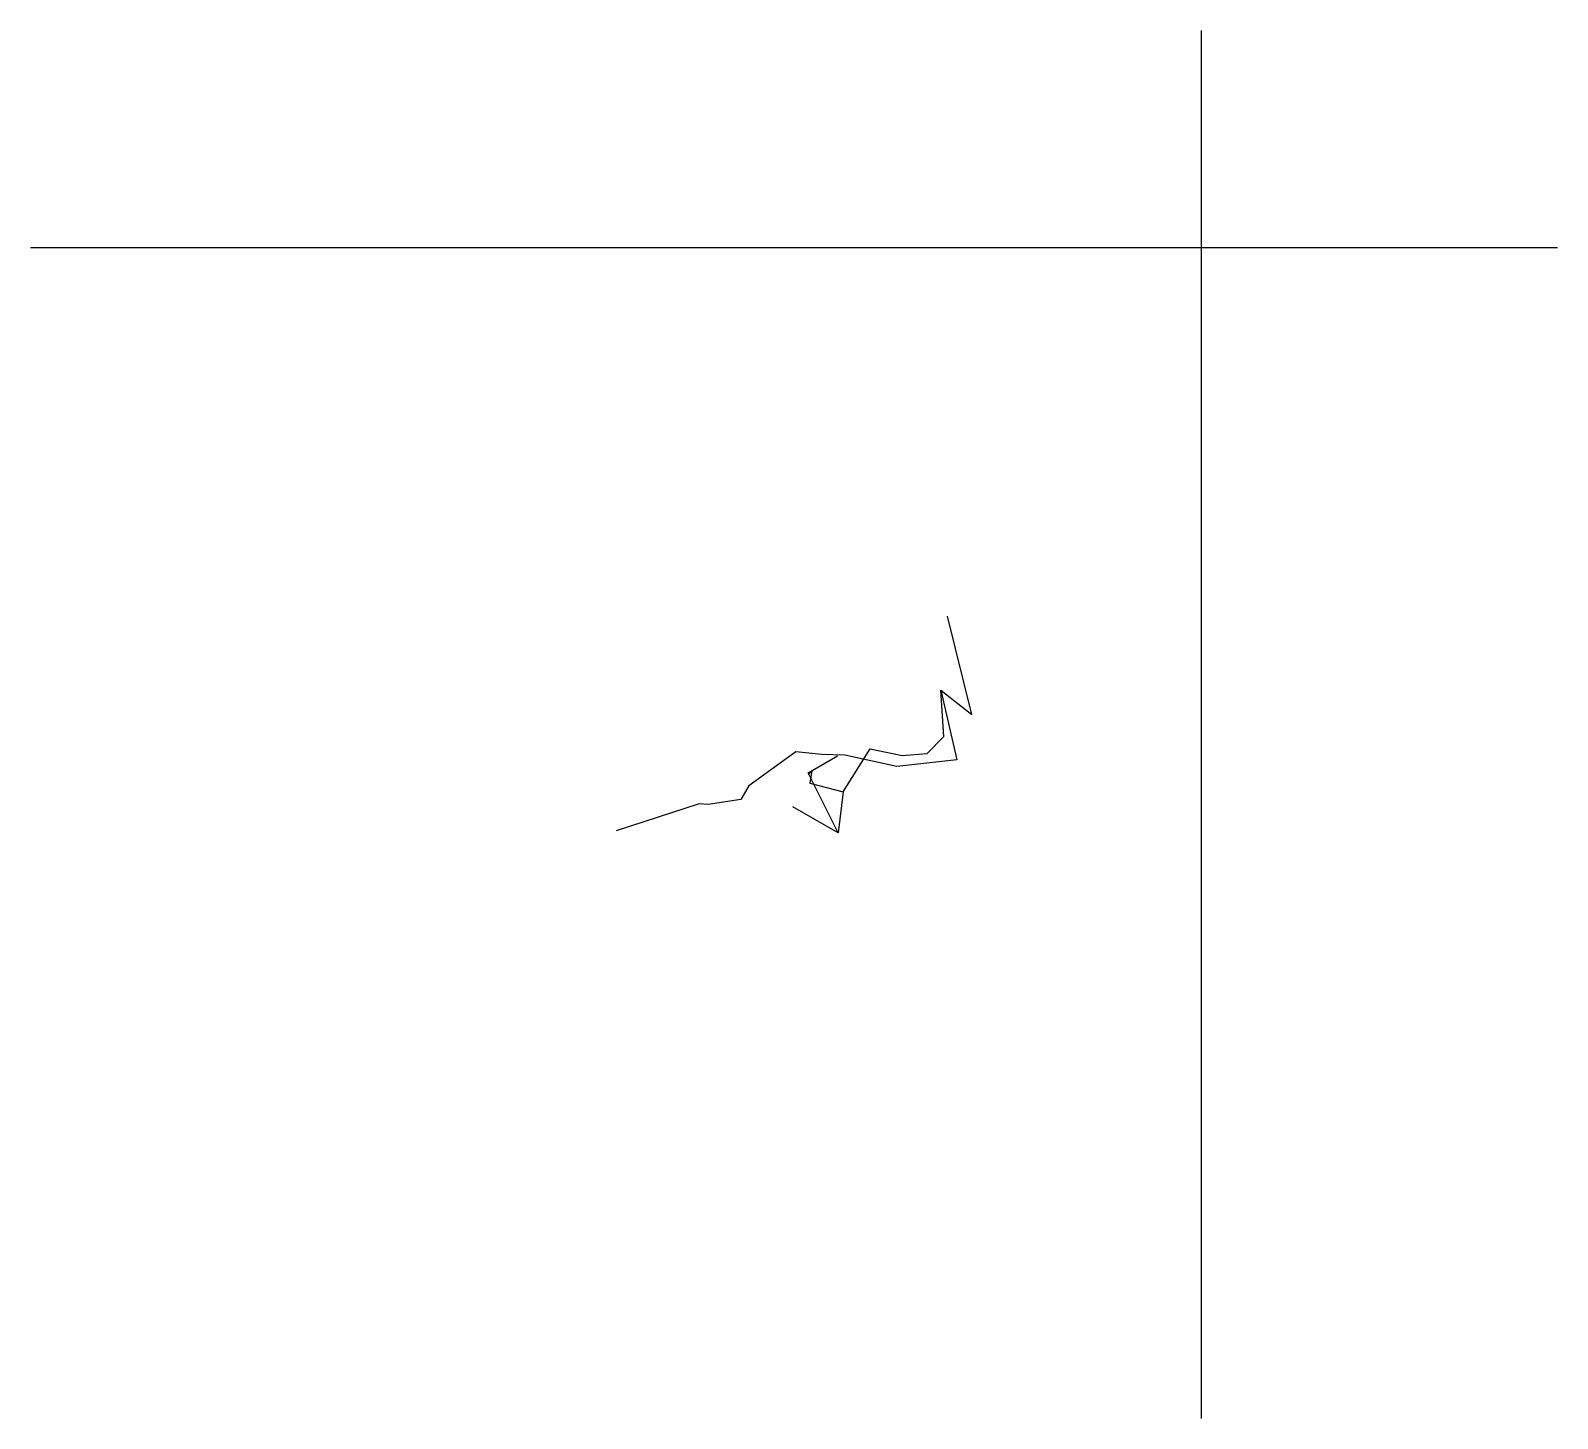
# Model space of a CAD drawing. Extents: x 0 to 130, y 0 to 119.
import ezdxf

# ---------------------------------------------------------------- set-up
doc = ezdxf.new("R2010")
doc.units = 0
doc.layers.add('CentreLine', color=5, linetype='CONTINUOUS')
doc.layers.add('Grid', color=7, linetype='CONTINUOUS')

msp = doc.modelspace()

# ---------------------------------------------------------------- linework, layer by layer
at = {"layer": 'CentreLine'}
for p, q in [((80.4, 60.11, 12.62), (78.3, 68.53, 16.48)), ((78, 58.24, 12.69), (77.73, 62.2, 12.2)), ((77.73, 62.2, 12.2), (79.11, 56.24, 11.23)), ((77.73, 62.2, 12.2), (80.4, 60.11, 12.62)), ((76.56, 56.8, 12.83), (78, 58.24, 12.69)), ((65.35, 56.94, 8.36), (61.35, 54.03, 9.05)), ((67.59, 56.7, 7.96), (65.35, 56.94, 8.36)), ((66.4, 55.15, 15.16), (68.92, 56.6, 16.83)), ((69.54, 56.64, 7.99), (67.59, 56.7, 7.96)), ((69.41, 53.51, 15.9), (71.71, 57.19, 14.57)), ((73.97, 55.69, 8.71), (69.54, 56.64, 7.99)), ((71.71, 57.19, 14.57), (74.44, 56.61, 14.32)), ((79.11, 56.24, 11.23), (73.97, 55.69, 8.71)), ((74.44, 56.61, 14.32), (76.56, 56.8, 12.83)), ((68.97, 50, 17.38), (66.4, 55.15, 15.16)), ((66.4, 55.15, 15.16), (66.43, 54.99, 15.61)), ((66.43, 54.99, 15.61), (66.71, 55.3, 15.48)), ((66.71, 55.3, 15.48), (66.56, 54.26, 16.71)), ((61.35, 54.03, 9.05), (60.65, 52.87, 11.4)), ((66.56, 54.26, 16.71), (69.41, 53.51, 15.9)), ((69.41, 53.51, 15.9), (68.97, 50, 17.38)), ((57.11, 52.5, 6.49), (50, 50.19)), ((57.87, 52.43, 5.85), (57.11, 52.5, 6.49)), ((60.65, 52.87, 11.4), (57.87, 52.43, 12.48)), ((57.87, 52.43, 12.48), (57.87, 52.43, 5.85)), ((68.97, 50, 25.88), (65.1, 52.23, 26.43)), ((68.97, 50, 17.38), (68.97, 50, 25.88))]:
    msp.add_line(p, q, dxfattribs=at)
at = {"layer": 'Grid'}
for p, q in [((100, 0), (100, 118.53)), ((0, 100), (130.4, 100))]:
    msp.add_line(p, q, dxfattribs=at)

doc.saveas('drawing.dxf')
